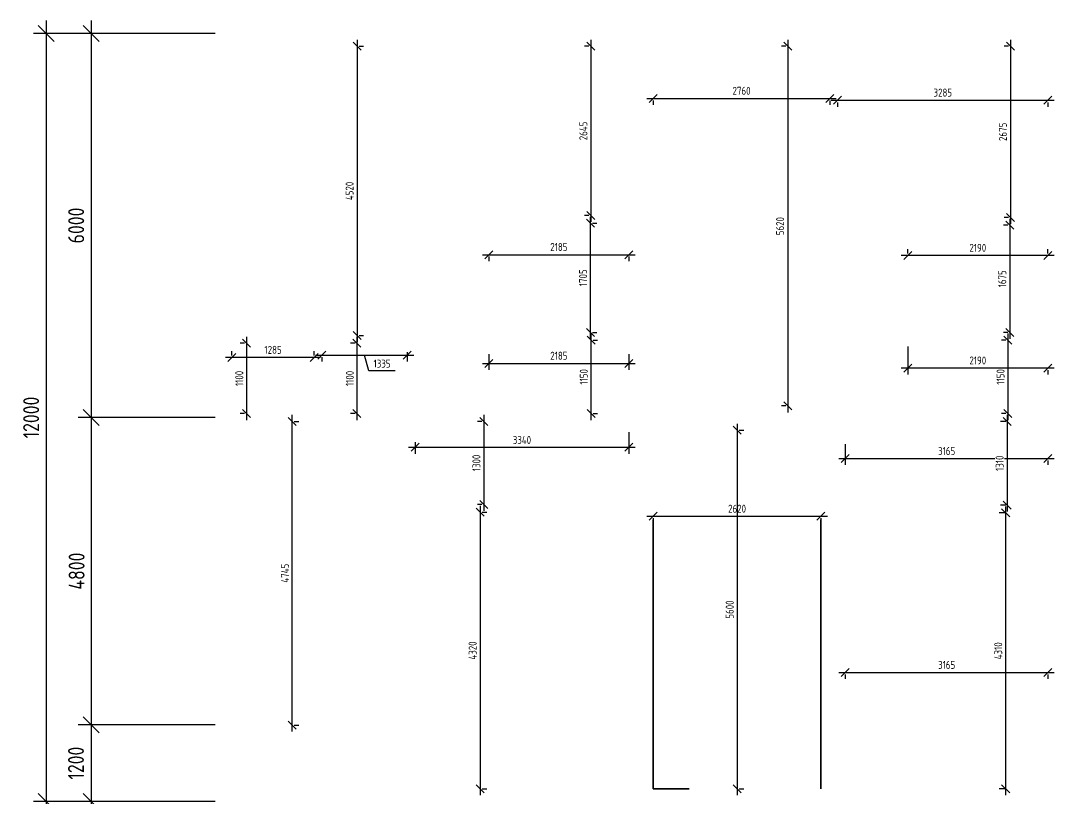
# Model space of a CAD drawing. Header units: millimetres. Extents: x 4150491 to 4182785, y 3281201 to 3301185.
# Drawn here: x 4153086 to 4169230, y 3289035 to 3301185 of the extents above; entities that cross this region are included whole.
import ezdxf

# ---------------------------------------------------------------- set-up
doc = ezdxf.new("R2010")
doc.units = ezdxf.units.MM
doc.layers.add('размеры', color=5, linetype='Continuous', lineweight=35)
doc.layers.add('СПДС_РАЗМЕРЫ', color=152, linetype='Continuous', lineweight=25)
doc.styles.add('ГОСТ 2.304', font='CS_Gost2304.shx')
doc.dimstyles.new('СПДС', dxfattribs={"dimscale": 100, "dimtxt": 2.5, "dimasz": 2.5, "dimexe": 2, "dimexo": 0.625, "dimgap": 1, "dimtad": 1, "dimdec": 0, "dimtxsty": 'ГОСТ 2.304', "dimblk": 'OBLIQUE', "dimblk1": 'OBLIQUE', "dimblk2": 'OBLIQUE', "dimcen": 2.5, "dimdle": 2, "dimadec": 0, "dimazin": 2, "dimtfac": 0.75, "dimtdec": 4, "dimtmove": 1, "dimatfit": 3, "dimfxl": 1, "dimtfill": 1, "dimtolj": 1, "dimarcsym": 1})

# ---------------------------------------------------------------- blocks, each defined once
blk = doc.blocks.new('_Oblique')
at = {"color": 0, "linetype": 'ByBlock', "lineweight": -2}
blk.add_line((-0.5, -0.5), (0.5, 0.5), dxfattribs=at)
blk = doc.blocks.new('*D11')
at = {"layer": 'Defpoints', "color": 0}
for p in [(4156185, 3300985), (4153485, 3288985), (4156185, 3288985)]:
    blk.add_point(p, dxfattribs=at)
at = {"layer": 'СПДС_РАЗМЕРЫ', "color": 0, "lineweight": -2}
for p, q in [((4153485, 3301185), (4153485, 3288785)), ((4156122, 3300985), (4153285, 3300985)), ((4156122, 3288985), (4153285, 3288985))]:
    blk.add_line(p, q, dxfattribs=at)
at = {"layer": 'СПДС_РАЗМЕРЫ', "color": 0, "lineweight": -2, "xscale": 250, "yscale": 250, "zscale": 250}
for p, rotation in [((4153485, 3300985), 90), ((4153485, 3288985), 270)]:
    blk.add_blockref('_Oblique', p, dxfattribs=dict(at, rotation=rotation))
at = {"layer": 'СПДС_РАЗМЕРЫ', "color": 0, "lineweight": 25, "insert": (4153250, 3294985), "char_height": 250, "attachment_point": 5, "rotation": 90, "style": 'ГОСТ 2.304', "bg_fill": 3, "box_fill_scale": 1.1, "bg_fill_color": 256, "bg_fill_true_color": 13158600, "bg_fill_transparency": 0}
blk.add_mtext('\\A1;12000', dxfattribs=at)
blk = doc.blocks.new('*D12')
at = {"layer": 'Defpoints', "color": 0}
for p in [(4156185, 3290185), (4154185, 3288985), (4156185, 3288985)]:
    blk.add_point(p, dxfattribs=at)
at = {"layer": 'СПДС_РАЗМЕРЫ', "color": 0, "lineweight": -2}
for p, q in [((4154185, 3290385), (4154185, 3288785)), ((4156122, 3290185), (4153985, 3290185)), ((4156122, 3288985), (4153985, 3288985))]:
    blk.add_line(p, q, dxfattribs=at)
at = {"layer": 'СПДС_РАЗМЕРЫ', "color": 0, "lineweight": -2, "xscale": 250, "yscale": 250, "zscale": 250}
for p, rotation in [((4154185, 3290185), 90), ((4154185, 3288985), 270)]:
    blk.add_blockref('_Oblique', p, dxfattribs=dict(at, rotation=rotation))
at = {"layer": 'СПДС_РАЗМЕРЫ', "color": 0, "lineweight": 25, "insert": (4153950, 3289585), "char_height": 250, "attachment_point": 5, "rotation": 90, "style": 'ГОСТ 2.304', "bg_fill": 3, "box_fill_scale": 1.1, "bg_fill_color": 256, "bg_fill_true_color": 13158600, "bg_fill_transparency": 0}
blk.add_mtext('\\A1;1200', dxfattribs=at)
blk = doc.blocks.new('*D13')
at = {"layer": 'Defpoints', "color": 0}
for p in [(4156185, 3294985), (4154185, 3290185), (4156185, 3290185)]:
    blk.add_point(p, dxfattribs=at)
at = {"layer": 'СПДС_РАЗМЕРЫ', "color": 0, "lineweight": -2}
for p, q in [((4154185, 3295185), (4154185, 3289985)), ((4156122.5, 3294985), (4153985, 3294985)), ((4156122.5, 3290185), (4153985, 3290185))]:
    blk.add_line(p, q, dxfattribs=at)
at = {"layer": 'СПДС_РАЗМЕРЫ', "color": 0, "lineweight": -2, "xscale": 250, "yscale": 250, "zscale": 250}
for p, rotation in [((4154185, 3294985), 90), ((4154185, 3290185), 270)]:
    blk.add_blockref('_Oblique', p, dxfattribs=dict(at, rotation=rotation))
at = {"layer": 'СПДС_РАЗМЕРЫ', "color": 0, "lineweight": 25, "insert": (4153960, 3292585), "char_height": 250, "attachment_point": 5, "rotation": 90, "style": 'ГОСТ 2.304', "bg_fill": 3, "box_fill_scale": 1.1, "bg_fill_color": 256, "bg_fill_true_color": 13158600, "bg_fill_transparency": 0}
blk.add_mtext('\\A1;4800', dxfattribs=at)
blk = doc.blocks.new('*D14')
at = {"layer": 'Defpoints', "color": 0}
for p in [(4156185, 3300985), (4154185, 3294985), (4156185, 3294985)]:
    blk.add_point(p, dxfattribs=at)
at = {"layer": 'СПДС_РАЗМЕРЫ', "color": 0, "lineweight": -2}
for p, q in [((4154185, 3301185), (4154185, 3294785)), ((4156122, 3300985), (4153985, 3300985)), ((4156122, 3294985), (4153985, 3294985))]:
    blk.add_line(p, q, dxfattribs=at)
at = {"layer": 'СПДС_РАЗМЕРЫ', "color": 0, "lineweight": -2, "xscale": 250, "yscale": 250, "zscale": 250}
for p, rotation in [((4154185, 3300985), 90), ((4154185, 3294985), 270)]:
    blk.add_blockref('_Oblique', p, dxfattribs=dict(at, rotation=rotation))
at = {"layer": 'СПДС_РАЗМЕРЫ', "color": 0, "lineweight": 25, "insert": (4153953, 3297985), "char_height": 250, "attachment_point": 5, "rotation": 90, "style": 'ГОСТ 2.304', "bg_fill": 3, "box_fill_scale": 1.1, "bg_fill_color": 256, "bg_fill_true_color": 13158600, "bg_fill_transparency": 0}
blk.add_mtext('\\A1;6000', dxfattribs=at)
blk = doc.blocks.new('*D34')
at = {"layer": 'Defpoints', "color": 0}
for p in [(4158342, 3300785), (4158342, 3296265), (4158342, 3296265)]:
    blk.add_point(p, dxfattribs=at)
at = {"layer": 'СПДС_РАЗМЕРЫ', "color": 0, "lineweight": -2}
for p, q in [((4158342, 3300885), (4158342, 3296165)), ((4158374, 3300785), (4158442, 3300785)), ((4158374, 3296265), (4158442, 3296265))]:
    blk.add_line(p, q, dxfattribs=at)
at = {"layer": 'СПДС_РАЗМЕРЫ', "color": 0, "lineweight": -2, "xscale": 125, "yscale": 125, "zscale": 125}
for p, rotation in [((4158342, 3300785), 90), ((4158342, 3296265), 270)]:
    blk.add_blockref('_Oblique', p, dxfattribs=dict(at, rotation=rotation))
at = {"layer": 'СПДС_РАЗМЕРЫ', "color": 0, "insert": (4158223, 3298525), "char_height": 125, "attachment_point": 5, "rotation": 90, "style": 'ГОСТ 2.304', "bg_fill": 3, "box_fill_scale": 1.1, "bg_fill_color": 256, "bg_fill_true_color": 13158600, "bg_fill_transparency": 0}
blk.add_mtext('\\A1;4520', dxfattribs=at)
blk = doc.blocks.new('*D36')
at = {"layer": 'Defpoints', "color": 0}
for p in [(4157790, 3295959), (4159125, 3296035), (4159125, 3295959)]:
    blk.add_point(p, dxfattribs=at)
at = {"layer": 'СПДС_РАЗМЕРЫ', "color": 0, "lineweight": -2}
for p, q in [((4157690, 3295959), (4159225, 3295959)), ((4157790, 3295928), (4157790, 3295859)), ((4158523, 3295712), (4158458, 3295959)), ((4159125, 3296004), (4159125, 3295859)), ((4158937, 3295712), (4158523, 3295712))]:
    blk.add_line(p, q, dxfattribs=at)
at = {"layer": 'СПДС_РАЗМЕРЫ', "color": 0, "lineweight": -2, "xscale": 125, "yscale": 125, "zscale": 125, "rotation": 180}
blk.add_blockref('_Oblique', (4157790, 3295959), dxfattribs=at)
at = {"layer": 'СПДС_РАЗМЕРЫ', "color": 0, "lineweight": -2, "xscale": 125, "yscale": 125, "zscale": 125}
blk.add_blockref('_Oblique', (4159125, 3295959), dxfattribs=at)
at = {"layer": 'СПДС_РАЗМЕРЫ', "color": 0, "insert": (4158730, 3295827), "char_height": 125, "attachment_point": 5, "style": 'ГОСТ 2.304', "bg_fill": 3, "box_fill_scale": 1.1, "bg_fill_color": 256, "bg_fill_true_color": 13158600, "bg_fill_transparency": 0}
blk.add_mtext('\\A1;1335', dxfattribs=at)
blk = doc.blocks.new('*D37')
at = {"layer": 'Defpoints', "color": 0}
for p in [(4158339, 3296145), (4158339, 3295045), (4158339, 3295045)]:
    blk.add_point(p, dxfattribs=at)
at = {"layer": 'СПДС_РАЗМЕРЫ', "color": 0, "lineweight": -2}
for p, q in [((4158339, 3296245), (4158339, 3294945)), ((4158308, 3296145), (4158239, 3296145)), ((4158308, 3295045), (4158239, 3295045))]:
    blk.add_line(p, q, dxfattribs=at)
at = {"layer": 'СПДС_РАЗМЕРЫ', "color": 0, "lineweight": -2, "xscale": 125, "yscale": 125, "zscale": 125}
for p, rotation in [((4158339, 3296145), 90), ((4158339, 3295045), 270)]:
    blk.add_blockref('_Oblique', p, dxfattribs=dict(at, rotation=rotation))
at = {"layer": 'СПДС_РАЗМЕРЫ', "color": 0, "insert": (4158227, 3295595), "char_height": 125, "attachment_point": 5, "rotation": 90, "style": 'ГОСТ 2.304', "bg_fill": 3, "box_fill_scale": 1.1, "bg_fill_color": 256, "bg_fill_true_color": 13158600, "bg_fill_transparency": 0}
blk.add_mtext('\\A1;1100', dxfattribs=at)
blk = doc.blocks.new('*D39')
at = {"layer": 'Defpoints', "color": 0}
for p in [(4156385, 3295922), (4156385, 3295922), (4157670, 3295922)]:
    blk.add_point(p, dxfattribs=at)
at = {"layer": 'СПДС_РАЗМЕРЫ', "color": 0, "lineweight": -2}
for p, q in [((4157770, 3295922), (4156285, 3295922)), ((4156385, 3295954), (4156385, 3296022)), ((4157670, 3295954), (4157670, 3296022))]:
    blk.add_line(p, q, dxfattribs=at)
at = {"layer": 'СПДС_РАЗМЕРЫ', "color": 0, "lineweight": -2, "xscale": 125, "yscale": 125, "zscale": 125, "rotation": 180}
blk.add_blockref('_Oblique', (4156385, 3295922), dxfattribs=at)
at = {"layer": 'СПДС_РАЗМЕРЫ', "color": 0, "lineweight": -2, "xscale": 125, "yscale": 125, "zscale": 125}
blk.add_blockref('_Oblique', (4157670, 3295922), dxfattribs=at)
at = {"layer": 'СПДС_РАЗМЕРЫ', "color": 0, "insert": (4157028, 3296042), "char_height": 125, "attachment_point": 5, "style": 'ГОСТ 2.304', "bg_fill": 3, "box_fill_scale": 1.1, "bg_fill_color": 256, "bg_fill_true_color": 13158600, "bg_fill_transparency": 0}
blk.add_mtext('\\A1;1285', dxfattribs=at)
blk = doc.blocks.new('*D40')
at = {"layer": 'Defpoints', "color": 0}
for p in [(4156614, 3296145), (4156614, 3295045), (4156614, 3295045)]:
    blk.add_point(p, dxfattribs=at)
at = {"layer": 'СПДС_РАЗМЕРЫ', "color": 0, "lineweight": -2}
for p, q in [((4156614, 3296245), (4156614, 3294945)), ((4156582, 3296145), (4156514, 3296145)), ((4156582, 3295045), (4156514, 3295045))]:
    blk.add_line(p, q, dxfattribs=at)
at = {"layer": 'СПДС_РАЗМЕРЫ', "color": 0, "lineweight": -2, "xscale": 125, "yscale": 125, "zscale": 125}
for p, rotation in [((4156614, 3296145), 90), ((4156614, 3295045), 270)]:
    blk.add_blockref('_Oblique', p, dxfattribs=dict(at, rotation=rotation))
at = {"layer": 'СПДС_РАЗМЕРЫ', "color": 0, "insert": (4156501, 3295595), "char_height": 125, "attachment_point": 5, "rotation": 90, "style": 'ГОСТ 2.304', "bg_fill": 3, "box_fill_scale": 1.1, "bg_fill_color": 256, "bg_fill_true_color": 13158600, "bg_fill_transparency": 0}
blk.add_mtext('\\A1;1100', dxfattribs=at)
blk = doc.blocks.new('*D42')
at = {"layer": 'Defpoints', "color": 0}
for p in [(4157329, 3294925), (4157329, 3294925), (4157329, 3290180)]:
    blk.add_point(p, dxfattribs=at)
at = {"layer": 'СПДС_РАЗМЕРЫ', "color": 0, "lineweight": -2}
for p, q in [((4157329, 3290080), (4157329, 3295025)), ((4157360, 3294925), (4157429, 3294925)), ((4157360, 3290180), (4157429, 3290180))]:
    blk.add_line(p, q, dxfattribs=at)
at = {"layer": 'СПДС_РАЗМЕРЫ', "color": 0, "lineweight": -2, "xscale": 125, "yscale": 125, "zscale": 125}
for p, rotation in [((4157329, 3294925), 90), ((4157329, 3290180), 270)]:
    blk.add_blockref('_Oblique', p, dxfattribs=dict(at, rotation=rotation))
at = {"layer": 'СПДС_РАЗМЕРЫ', "color": 0, "insert": (4157214, 3292552), "char_height": 125, "attachment_point": 5, "rotation": 90, "style": 'ГОСТ 2.304', "bg_fill": 3, "box_fill_scale": 1.1, "bg_fill_color": 256, "bg_fill_true_color": 13158600, "bg_fill_transparency": 0}
blk.add_mtext('\\A1;4745', dxfattribs=at)
blk = doc.blocks.new('*D46')
at = {"layer": 'Defpoints', "color": 0}
for p in [(4161993, 3300785), (4161993, 3298140), (4161993, 3298140)]:
    blk.add_point(p, dxfattribs=at)
at = {"layer": 'СПДС_РАЗМЕРЫ', "color": 0, "lineweight": -2}
for p, q in [((4161962, 3300785), (4161893, 3300785)), ((4161993, 3300885), (4161993, 3298040)), ((4161962, 3298140), (4161893, 3298140))]:
    blk.add_line(p, q, dxfattribs=at)
at = {"layer": 'СПДС_РАЗМЕРЫ', "color": 0, "lineweight": -2, "xscale": 125, "yscale": 125, "zscale": 125}
for p, rotation in [((4161993, 3300785), 90), ((4161993, 3298140), 270)]:
    blk.add_blockref('_Oblique', p, dxfattribs=dict(at, rotation=rotation))
at = {"layer": 'СПДС_РАЗМЕРЫ', "color": 0, "insert": (4161874, 3299462), "char_height": 125, "attachment_point": 5, "rotation": 90, "style": 'ГОСТ 2.304', "bg_fill": 3, "box_fill_scale": 1.1, "bg_fill_color": 256, "bg_fill_true_color": 13158600, "bg_fill_transparency": 0}
blk.add_mtext('\\A1;2645', dxfattribs=at)
blk = doc.blocks.new('*D47')
at = {"layer": 'Defpoints', "color": 0}
for p in [(4161985, 3298020), (4161985, 3298020), (4161985, 3296315)]:
    blk.add_point(p, dxfattribs=at)
at = {"layer": 'СПДС_РАЗМЕРЫ', "color": 0, "lineweight": -2}
for p, q in [((4161985, 3296215), (4161985, 3298120)), ((4162016, 3298020), (4162085, 3298020)), ((4162016, 3296315), (4162085, 3296315))]:
    blk.add_line(p, q, dxfattribs=at)
at = {"layer": 'СПДС_РАЗМЕРЫ', "color": 0, "lineweight": -2, "xscale": 125, "yscale": 125, "zscale": 125}
for p, rotation in [((4161985, 3298020), 90), ((4161985, 3296315), 270)]:
    blk.add_blockref('_Oblique', p, dxfattribs=dict(at, rotation=rotation))
at = {"layer": 'СПДС_РАЗМЕРЫ', "color": 0, "insert": (4161870, 3297168), "char_height": 125, "attachment_point": 5, "rotation": 90, "style": 'ГОСТ 2.304', "bg_fill": 3, "box_fill_scale": 1.1, "bg_fill_color": 256, "bg_fill_true_color": 13158600, "bg_fill_transparency": 0}
blk.add_mtext('\\A1;1705', dxfattribs=at)
blk = doc.blocks.new('*D48')
at = {"layer": 'Defpoints', "color": 0}
for p in [(4160400, 3297529), (4162585, 3297529), (4162585, 3297529)]:
    blk.add_point(p, dxfattribs=at)
at = {"layer": 'СПДС_РАЗМЕРЫ', "color": 0, "lineweight": -2}
for p, q in [((4160300, 3297529), (4162685, 3297529)), ((4160400, 3297498), (4160400, 3297429)), ((4162585, 3297498), (4162585, 3297429))]:
    blk.add_line(p, q, dxfattribs=at)
at = {"layer": 'СПДС_РАЗМЕРЫ', "color": 0, "lineweight": -2, "xscale": 125, "yscale": 125, "zscale": 125, "rotation": 180}
blk.add_blockref('_Oblique', (4160400, 3297529), dxfattribs=at)
at = {"layer": 'СПДС_РАЗМЕРЫ', "color": 0, "lineweight": -2, "xscale": 125, "yscale": 125, "zscale": 125}
blk.add_blockref('_Oblique', (4162585, 3297529), dxfattribs=at)
at = {"layer": 'СПДС_РАЗМЕРЫ', "color": 0, "insert": (4161492, 3297649), "char_height": 125, "attachment_point": 5, "style": 'ГОСТ 2.304', "bg_fill": 3, "box_fill_scale": 1.1, "bg_fill_color": 256, "bg_fill_true_color": 13158600, "bg_fill_transparency": 0}
blk.add_mtext('\\A1;2185', dxfattribs=at)
blk = doc.blocks.new('*D49')
at = {"layer": 'Defpoints', "color": 0}
for p in [(4161996, 3296195), (4161996, 3296195), (4161996, 3295045)]:
    blk.add_point(p, dxfattribs=at)
at = {"layer": 'СПДС_РАЗМЕРЫ', "color": 0, "lineweight": -2}
for p, q in [((4161996, 3294945), (4161996, 3296295)), ((4162028, 3296195), (4162096, 3296195)), ((4162028, 3295045), (4162096, 3295045))]:
    blk.add_line(p, q, dxfattribs=at)
at = {"layer": 'СПДС_РАЗМЕРЫ', "color": 0, "lineweight": -2, "xscale": 125, "yscale": 125, "zscale": 125}
for p, rotation in [((4161996, 3296195), 90), ((4161996, 3295045), 270)]:
    blk.add_blockref('_Oblique', p, dxfattribs=dict(at, rotation=rotation))
at = {"layer": 'СПДС_РАЗМЕРЫ', "color": 0, "insert": (4161881, 3295620), "char_height": 125, "attachment_point": 5, "rotation": 90, "style": 'ГОСТ 2.304', "bg_fill": 3, "box_fill_scale": 1.1, "bg_fill_color": 256, "bg_fill_true_color": 13158600, "bg_fill_transparency": 0}
blk.add_mtext('\\A1;1150', dxfattribs=at)
blk = doc.blocks.new('*D50')
at = {"layer": 'Defpoints', "color": 0}
for p in [(4160400, 3296005), (4162585, 3296005), (4162585, 3295830)]:
    blk.add_point(p, dxfattribs=at)
at = {"layer": 'СПДС_РАЗМЕРЫ', "color": 0, "lineweight": -2}
for p, q in [((4160400, 3295974), (4160400, 3295730)), ((4162585, 3295974), (4162585, 3295730)), ((4160300, 3295830), (4162685, 3295830))]:
    blk.add_line(p, q, dxfattribs=at)
at = {"layer": 'СПДС_РАЗМЕРЫ', "color": 0, "lineweight": -2, "xscale": 125, "yscale": 125, "zscale": 125, "rotation": 180}
blk.add_blockref('_Oblique', (4160400, 3295830), dxfattribs=at)
at = {"layer": 'СПДС_РАЗМЕРЫ', "color": 0, "lineweight": -2, "xscale": 125, "yscale": 125, "zscale": 125}
blk.add_blockref('_Oblique', (4162585, 3295830), dxfattribs=at)
at = {"layer": 'СПДС_РАЗМЕРЫ', "color": 0, "insert": (4161492, 3295950), "char_height": 125, "attachment_point": 5, "style": 'ГОСТ 2.304', "bg_fill": 3, "box_fill_scale": 1.1, "bg_fill_color": 256, "bg_fill_true_color": 13158600, "bg_fill_transparency": 0}
blk.add_mtext('\\A1;2185', dxfattribs=at)
blk = doc.blocks.new('*D51')
at = {"layer": 'Defpoints', "color": 0}
for p in [(4162585, 3294785), (4159245, 3294631), (4162585, 3294519)]:
    blk.add_point(p, dxfattribs=at)
at = {"layer": 'СПДС_РАЗМЕРЫ', "color": 0, "lineweight": -2}
for p, q in [((4162585, 3294754), (4162585, 3294419)), ((4159145, 3294519), (4162685, 3294519)), ((4159245, 3294600), (4159245, 3294419))]:
    blk.add_line(p, q, dxfattribs=at)
at = {"layer": 'СПДС_РАЗМЕРЫ', "color": 0, "lineweight": -2, "xscale": 125, "yscale": 125, "zscale": 125, "rotation": 180}
blk.add_blockref('_Oblique', (4159245, 3294519), dxfattribs=at)
at = {"layer": 'СПДС_РАЗМЕРЫ', "color": 0, "lineweight": -2, "xscale": 125, "yscale": 125, "zscale": 125}
blk.add_blockref('_Oblique', (4162585, 3294519), dxfattribs=at)
at = {"layer": 'СПДС_РАЗМЕРЫ', "color": 0, "insert": (4160915, 3294634), "char_height": 125, "attachment_point": 5, "style": 'ГОСТ 2.304', "bg_fill": 3, "box_fill_scale": 1.1, "bg_fill_color": 256, "bg_fill_true_color": 13158600, "bg_fill_transparency": 0}
blk.add_mtext('\\A1;3340', dxfattribs=at)
blk = doc.blocks.new('*D52')
at = {"layer": 'Defpoints', "color": 0}
for p in [(4160319, 3294925), (4160319, 3293625), (4160319, 3293625)]:
    blk.add_point(p, dxfattribs=at)
at = {"layer": 'СПДС_РАЗМЕРЫ', "color": 0, "lineweight": -2}
for p, q in [((4160319, 3295025), (4160319, 3293525)), ((4160288, 3294925), (4160219, 3294925)), ((4160288, 3293625), (4160219, 3293625))]:
    blk.add_line(p, q, dxfattribs=at)
at = {"layer": 'СПДС_РАЗМЕРЫ', "color": 0, "lineweight": -2, "xscale": 125, "yscale": 125, "zscale": 125}
for p, rotation in [((4160319, 3294925), 90), ((4160319, 3293625), 270)]:
    blk.add_blockref('_Oblique', p, dxfattribs=dict(at, rotation=rotation))
at = {"layer": 'СПДС_РАЗМЕРЫ', "color": 0, "insert": (4160204, 3294275), "char_height": 125, "attachment_point": 5, "rotation": 90, "style": 'ГОСТ 2.304', "bg_fill": 3, "box_fill_scale": 1.1, "bg_fill_color": 256, "bg_fill_true_color": 13158600, "bg_fill_transparency": 0}
blk.add_mtext('\\A1;1300', dxfattribs=at)
blk = doc.blocks.new('*D54')
at = {"layer": 'Defpoints', "color": 0}
for p in [(4160265, 3293505), (4160265, 3289185), (4160265, 3289185)]:
    blk.add_point(p, dxfattribs=at)
at = {"layer": 'СПДС_РАЗМЕРЫ', "color": 0, "lineweight": -2}
for p, q in [((4160265, 3293605), (4160265, 3289085)), ((4160296, 3293505), (4160365, 3293505)), ((4160296, 3289185), (4160365, 3289185))]:
    blk.add_line(p, q, dxfattribs=at)
at = {"layer": 'СПДС_РАЗМЕРЫ', "color": 0, "lineweight": -2, "xscale": 125, "yscale": 125, "zscale": 125}
for p, rotation in [((4160265, 3293505), 90), ((4160265, 3289185), 270)]:
    blk.add_blockref('_Oblique', p, dxfattribs=dict(at, rotation=rotation))
at = {"layer": 'СПДС_РАЗМЕРЫ', "color": 0, "insert": (4160145, 3291345), "char_height": 125, "attachment_point": 5, "rotation": 90, "style": 'ГОСТ 2.304', "bg_fill": 3, "box_fill_scale": 1.1, "bg_fill_color": 256, "bg_fill_true_color": 13158600, "bg_fill_transparency": 0}
blk.add_mtext('\\A1;4320', dxfattribs=at)
blk = doc.blocks.new('*D55')
at = {"layer": 'Defpoints', "color": 0}
for p in [(4162965, 3293443), (4165585, 3293443), (4165585, 3293443)]:
    blk.add_point(p, dxfattribs=at)
at = {"layer": 'СПДС_РАЗМЕРЫ', "color": 0, "lineweight": -2}
for p, q in [((4162865, 3293443), (4165685, 3293443)), ((4162965, 3293411), (4162965, 3293343)), ((4165585, 3293411), (4165585, 3293343))]:
    blk.add_line(p, q, dxfattribs=at)
at = {"layer": 'СПДС_РАЗМЕРЫ', "color": 0, "lineweight": -2, "xscale": 125, "yscale": 125, "zscale": 125, "rotation": 180}
blk.add_blockref('_Oblique', (4162965, 3293443), dxfattribs=at)
at = {"layer": 'СПДС_РАЗМЕРЫ', "color": 0, "lineweight": -2, "xscale": 125, "yscale": 125, "zscale": 125}
blk.add_blockref('_Oblique', (4165585, 3293443), dxfattribs=at)
at = {"layer": 'СПДС_РАЗМЕРЫ', "color": 0, "insert": (4164275, 3293560), "char_height": 125, "attachment_point": 5, "style": 'ГОСТ 2.304', "bg_fill": 3, "box_fill_scale": 1.1, "bg_fill_color": 256, "bg_fill_true_color": 13158600, "bg_fill_transparency": 0}
blk.add_mtext('\\A1;2620', dxfattribs=at)
blk = doc.blocks.new('*D58')
at = {"layer": 'Defpoints', "color": 0, "ltscale": 50}
for p in [(4164275, 3294785), (4164275, 3289185), (4164279, 3289185)]:
    blk.add_point(p, dxfattribs=at)
at = {"layer": 'СПДС_РАЗМЕРЫ', "color": 0, "lineweight": -2}
for p, q in [((4164279, 3294885), (4164279, 3289085)), ((4164306, 3294785), (4164379, 3294785)), ((4164306, 3289185), (4164379, 3289185))]:
    blk.add_line(p, q, dxfattribs=at)
at = {"layer": 'СПДС_РАЗМЕРЫ', "color": 0, "lineweight": -2, "ltscale": 50, "xscale": 125, "yscale": 125, "zscale": 125}
for p, rotation in [((4164279, 3294785), 90), ((4164279, 3289185), 270)]:
    blk.add_blockref('_Oblique', p, dxfattribs=dict(at, rotation=rotation))
at = {"layer": 'СПДС_РАЗМЕРЫ', "color": 0, "ltscale": 50, "insert": (4164160, 3291985), "char_height": 125, "attachment_point": 5, "rotation": 90, "style": 'ГОСТ 2.304', "bg_fill": 3, "box_fill_scale": 1.1, "bg_fill_color": 256, "bg_fill_true_color": 13158600, "bg_fill_transparency": 0}
blk.add_mtext('\\A1;5600', dxfattribs=at)
blk = doc.blocks.new('*D59')
at = {"layer": 'Defpoints', "color": 0}
for p in [(4162965, 3299971), (4165725, 3299971), (4165725, 3299971)]:
    blk.add_point(p, dxfattribs=at)
at = {"layer": 'СПДС_РАЗМЕРЫ', "color": 0, "lineweight": -2}
for p, q in [((4162865, 3299971), (4165825, 3299971)), ((4162965, 3299940), (4162965, 3299871)), ((4165725, 3299940), (4165725, 3299871))]:
    blk.add_line(p, q, dxfattribs=at)
at = {"layer": 'СПДС_РАЗМЕРЫ', "color": 0, "lineweight": -2, "xscale": 125, "yscale": 125, "zscale": 125, "rotation": 180}
blk.add_blockref('_Oblique', (4162965, 3299971), dxfattribs=at)
at = {"layer": 'СПДС_РАЗМЕРЫ', "color": 0, "lineweight": -2, "xscale": 125, "yscale": 125, "zscale": 125}
blk.add_blockref('_Oblique', (4165725, 3299971), dxfattribs=at)
at = {"layer": 'СПДС_РАЗМЕРЫ', "color": 0, "insert": (4164345, 3300089), "char_height": 125, "attachment_point": 5, "style": 'ГОСТ 2.304', "bg_fill": 3, "box_fill_scale": 1.1, "bg_fill_color": 256, "bg_fill_true_color": 13158600, "bg_fill_transparency": 0}
blk.add_mtext('\\A1;2760', dxfattribs=at)
blk = doc.blocks.new('*D60')
at = {"layer": 'Defpoints', "color": 0}
for p in [(4165067, 3300785), (4165067, 3295165), (4165067, 3295165)]:
    blk.add_point(p, dxfattribs=at)
at = {"layer": 'СПДС_РАЗМЕРЫ', "color": 0, "lineweight": -2}
for p, q in [((4165035, 3300785), (4164967, 3300785)), ((4165067, 3300885), (4165067, 3295065)), ((4165035, 3295165), (4164967, 3295165))]:
    blk.add_line(p, q, dxfattribs=at)
at = {"layer": 'СПДС_РАЗМЕРЫ', "color": 0, "lineweight": -2, "xscale": 125, "yscale": 125, "zscale": 125}
for p, rotation in [((4165067, 3300785), 90), ((4165067, 3295165), 270)]:
    blk.add_blockref('_Oblique', p, dxfattribs=dict(at, rotation=rotation))
at = {"layer": 'СПДС_РАЗМЕРЫ', "color": 0, "insert": (4164947, 3297975), "char_height": 125, "attachment_point": 5, "rotation": 90, "style": 'ГОСТ 2.304', "bg_fill": 3, "box_fill_scale": 1.1, "bg_fill_color": 256, "bg_fill_true_color": 13158600, "bg_fill_transparency": 0}
blk.add_mtext('\\A1;5620', dxfattribs=at)
blk = doc.blocks.new('*D61')
at = {"layer": 'Defpoints', "color": 0}
for p in [(4165845, 3299941), (4169130, 3299941), (4169130, 3299941)]:
    blk.add_point(p, dxfattribs=at)
at = {"layer": 'СПДС_РАЗМЕРЫ', "color": 0, "lineweight": -2}
for p, q in [((4165745, 3299941), (4169230, 3299941)), ((4165845, 3299909), (4165845, 3299841)), ((4169130, 3299909), (4169130, 3299841))]:
    blk.add_line(p, q, dxfattribs=at)
at = {"layer": 'СПДС_РАЗМЕРЫ', "color": 0, "lineweight": -2, "xscale": 125, "yscale": 125, "zscale": 125, "rotation": 180}
blk.add_blockref('_Oblique', (4165845, 3299941), dxfattribs=at)
at = {"layer": 'СПДС_РАЗМЕРЫ', "color": 0, "lineweight": -2, "xscale": 125, "yscale": 125, "zscale": 125}
blk.add_blockref('_Oblique', (4169130, 3299941), dxfattribs=at)
at = {"layer": 'СПДС_РАЗМЕРЫ', "color": 0, "insert": (4167488, 3300061), "char_height": 125, "attachment_point": 5, "style": 'ГОСТ 2.304', "bg_fill": 3, "box_fill_scale": 1.1, "bg_fill_color": 256, "bg_fill_true_color": 13158600, "bg_fill_transparency": 0}
blk.add_mtext('\\A1;3285', dxfattribs=at)
blk = doc.blocks.new('*D62')
at = {"layer": 'Defpoints', "color": 0}
for p in [(4168546, 3300785), (4168546, 3298110), (4168546, 3298110)]:
    blk.add_point(p, dxfattribs=at)
at = {"layer": 'СПДС_РАЗМЕРЫ', "color": 0, "lineweight": -2}
for p, q in [((4168515, 3300785), (4168446, 3300785)), ((4168546, 3300885), (4168546, 3298010)), ((4168515, 3298110), (4168446, 3298110))]:
    blk.add_line(p, q, dxfattribs=at)
at = {"layer": 'СПДС_РАЗМЕРЫ', "color": 0, "lineweight": -2, "xscale": 125, "yscale": 125, "zscale": 125}
for p, rotation in [((4168546, 3300785), 90), ((4168546, 3298110), 270)]:
    blk.add_blockref('_Oblique', p, dxfattribs=dict(at, rotation=rotation))
at = {"layer": 'СПДС_РАЗМЕРЫ', "color": 0, "insert": (4168426, 3299448), "char_height": 125, "attachment_point": 5, "rotation": 90, "style": 'ГОСТ 2.304', "bg_fill": 3, "box_fill_scale": 1.1, "bg_fill_color": 256, "bg_fill_true_color": 13158600, "bg_fill_transparency": 0}
blk.add_mtext('\\A1;2675', dxfattribs=at)
blk = doc.blocks.new('*D65')
at = {"layer": 'Defpoints', "color": 0}
for p in [(4168536, 3297990), (4168536, 3296315), (4168536, 3296315)]:
    blk.add_point(p, dxfattribs=at)
at = {"layer": 'СПДС_РАЗМЕРЫ', "color": 0, "lineweight": -2}
for p, q in [((4168536, 3298090), (4168536, 3296215)), ((4168504, 3297990), (4168436, 3297990)), ((4168504, 3296315), (4168436, 3296315))]:
    blk.add_line(p, q, dxfattribs=at)
at = {"layer": 'СПДС_РАЗМЕРЫ', "color": 0, "lineweight": -2, "xscale": 125, "yscale": 125, "zscale": 125}
for p, rotation in [((4168536, 3297990), 90), ((4168536, 3296315), 270)]:
    blk.add_blockref('_Oblique', p, dxfattribs=dict(at, rotation=rotation))
at = {"layer": 'СПДС_РАЗМЕРЫ', "color": 0, "insert": (4168417, 3297152), "char_height": 125, "attachment_point": 5, "rotation": 90, "style": 'ГОСТ 2.304', "bg_fill": 3, "box_fill_scale": 1.1, "bg_fill_color": 256, "bg_fill_true_color": 13158600, "bg_fill_transparency": 0}
blk.add_mtext('\\A1;1675', dxfattribs=at)
blk = doc.blocks.new('*D66')
at = {"layer": 'Defpoints', "color": 0}
for p in [(4166940, 3297515), (4166940, 3297515), (4169130, 3297515)]:
    blk.add_point(p, dxfattribs=at)
at = {"layer": 'СПДС_РАЗМЕРЫ', "color": 0, "lineweight": -2}
for p, q in [((4166940, 3297547), (4166940, 3297615)), ((4169130, 3297547), (4169130, 3297615)), ((4169230, 3297515), (4166840, 3297515))]:
    blk.add_line(p, q, dxfattribs=at)
at = {"layer": 'СПДС_РАЗМЕРЫ', "color": 0, "lineweight": -2, "xscale": 125, "yscale": 125, "zscale": 125, "rotation": 180}
blk.add_blockref('_Oblique', (4166940, 3297515), dxfattribs=at)
at = {"layer": 'СПДС_РАЗМЕРЫ', "color": 0, "lineweight": -2, "xscale": 125, "yscale": 125, "zscale": 125}
blk.add_blockref('_Oblique', (4169130, 3297515), dxfattribs=at)
at = {"layer": 'СПДС_РАЗМЕРЫ', "color": 0, "insert": (4168035, 3297636), "char_height": 125, "attachment_point": 5, "style": 'ГОСТ 2.304', "bg_fill": 3, "box_fill_scale": 1.1, "bg_fill_color": 256, "bg_fill_true_color": 13158600, "bg_fill_transparency": 0}
blk.add_mtext('\\A1;2190', dxfattribs=at)
blk = doc.blocks.new('*D67')
at = {"layer": 'Defpoints', "color": 0}
for p in [(4168505, 3296195), (4168505, 3295045), (4168505, 3295045)]:
    blk.add_point(p, dxfattribs=at)
at = {"layer": 'СПДС_РАЗМЕРЫ', "color": 0, "lineweight": -2}
for p, q in [((4168505, 3296295), (4168505, 3294945)), ((4168474, 3296195), (4168405, 3296195)), ((4168474, 3295045), (4168405, 3295045))]:
    blk.add_line(p, q, dxfattribs=at)
at = {"layer": 'СПДС_РАЗМЕРЫ', "color": 0, "lineweight": -2, "xscale": 125, "yscale": 125, "zscale": 125}
for p, rotation in [((4168505, 3296195), 90), ((4168505, 3295045), 270)]:
    blk.add_blockref('_Oblique', p, dxfattribs=dict(at, rotation=rotation))
at = {"layer": 'СПДС_РАЗМЕРЫ', "color": 0, "insert": (4168390, 3295620), "char_height": 125, "attachment_point": 5, "rotation": 90, "style": 'ГОСТ 2.304', "bg_fill": 3, "box_fill_scale": 1.1, "bg_fill_color": 256, "bg_fill_true_color": 13158600, "bg_fill_transparency": 0}
blk.add_mtext('\\A1;1150', dxfattribs=at)
blk = doc.blocks.new('*D68')
at = {"layer": 'Defpoints', "color": 0}
for p in [(4166940, 3296128), (4166940, 3295755), (4169130, 3295755)]:
    blk.add_point(p, dxfattribs=at)
at = {"layer": 'СПДС_РАЗМЕРЫ', "color": 0, "lineweight": -2}
for p, q in [((4166940, 3296096), (4166940, 3295655)), ((4169230, 3295755), (4166840, 3295755)), ((4169130, 3295724), (4169130, 3295655))]:
    blk.add_line(p, q, dxfattribs=at)
at = {"layer": 'СПДС_РАЗМЕРЫ', "color": 0, "lineweight": -2, "xscale": 125, "yscale": 125, "zscale": 125, "rotation": 180}
blk.add_blockref('_Oblique', (4166940, 3295755), dxfattribs=at)
at = {"layer": 'СПДС_РАЗМЕРЫ', "color": 0, "lineweight": -2, "xscale": 125, "yscale": 125, "zscale": 125}
blk.add_blockref('_Oblique', (4169130, 3295755), dxfattribs=at)
at = {"layer": 'СПДС_РАЗМЕРЫ', "color": 0, "insert": (4168035, 3295876), "char_height": 125, "attachment_point": 5, "style": 'ГОСТ 2.304', "bg_fill": 3, "box_fill_scale": 1.1, "bg_fill_color": 256, "bg_fill_true_color": 13158600, "bg_fill_transparency": 0}
blk.add_mtext('\\A1;2190', dxfattribs=at)
blk = doc.blocks.new('*D73')
at = {"layer": 'Defpoints', "color": 0}
for p in [(4165965, 3294601), (4169130, 3294343), (4169130, 3294343)]:
    blk.add_point(p, dxfattribs=at)
at = {"layer": 'СПДС_РАЗМЕРЫ', "color": 0, "lineweight": -2}
for p, q in [((4165965, 3294570), (4165965, 3294243)), ((4165865, 3294343), (4169230, 3294343)), ((4169130, 3294311), (4169130, 3294243))]:
    blk.add_line(p, q, dxfattribs=at)
at = {"layer": 'СПДС_РАЗМЕРЫ', "color": 0, "lineweight": -2, "xscale": 125, "yscale": 125, "zscale": 125, "rotation": 180}
blk.add_blockref('_Oblique', (4165965, 3294343), dxfattribs=at)
at = {"layer": 'СПДС_РАЗМЕРЫ', "color": 0, "lineweight": -2, "xscale": 125, "yscale": 125, "zscale": 125}
blk.add_blockref('_Oblique', (4169130, 3294343), dxfattribs=at)
at = {"layer": 'СПДС_РАЗМЕРЫ', "color": 0, "insert": (4167548, 3294461), "char_height": 125, "attachment_point": 5, "style": 'ГОСТ 2.304', "bg_fill": 3, "box_fill_scale": 1.1, "bg_fill_color": 256, "bg_fill_true_color": 13158600, "bg_fill_transparency": 0}
blk.add_mtext('\\A1;3165', dxfattribs=at)
blk = doc.blocks.new('*D76')
at = {"layer": 'Defpoints', "color": 0}
for p in [(4168505, 3294925), (4168491, 3293615), (4168505, 3293615)]:
    blk.add_point(p, dxfattribs=at)
at = {"layer": 'СПДС_РАЗМЕРЫ', "color": 0, "lineweight": -2}
for p, q in [((4168491, 3295025), (4168491, 3293515)), ((4168474, 3294925), (4168391, 3294925)), ((4168474, 3293615), (4168391, 3293615))]:
    blk.add_line(p, q, dxfattribs=at)
at = {"layer": 'СПДС_РАЗМЕРЫ', "color": 0, "lineweight": -2, "xscale": 125, "yscale": 125, "zscale": 125}
for p, rotation in [((4168491, 3294925), 90), ((4168491, 3293615), 270)]:
    blk.add_blockref('_Oblique', p, dxfattribs=dict(at, rotation=rotation))
at = {"layer": 'СПДС_РАЗМЕРЫ', "color": 0, "insert": (4168376, 3294270), "char_height": 125, "attachment_point": 5, "rotation": 90, "style": 'ГОСТ 2.304', "bg_fill": 3, "box_fill_scale": 1.1, "bg_fill_color": 256, "bg_fill_true_color": 13158600, "bg_fill_transparency": 0}
blk.add_mtext('\\A1;1310', dxfattribs=at)
blk = doc.blocks.new('*D77')
at = {"layer": 'Defpoints', "color": 0}
for p in [(4165965, 3291002), (4169130, 3291002), (4169130, 3291002)]:
    blk.add_point(p, dxfattribs=at)
at = {"layer": 'СПДС_РАЗМЕРЫ', "color": 0, "lineweight": -2}
for p, q in [((4165865, 3291002), (4169230, 3291002)), ((4165965, 3290970), (4165965, 3290902)), ((4169130, 3290970), (4169130, 3290902))]:
    blk.add_line(p, q, dxfattribs=at)
at = {"layer": 'СПДС_РАЗМЕРЫ', "color": 0, "lineweight": -2, "xscale": 125, "yscale": 125, "zscale": 125, "rotation": 180}
blk.add_blockref('_Oblique', (4165965, 3291002), dxfattribs=at)
at = {"layer": 'СПДС_РАЗМЕРЫ', "color": 0, "lineweight": -2, "xscale": 125, "yscale": 125, "zscale": 125}
blk.add_blockref('_Oblique', (4169130, 3291002), dxfattribs=at)
at = {"layer": 'СПДС_РАЗМЕРЫ', "color": 0, "insert": (4167548, 3291120), "char_height": 125, "attachment_point": 5, "style": 'ГОСТ 2.304', "bg_fill": 3, "box_fill_scale": 1.1, "bg_fill_color": 256, "bg_fill_true_color": 13158600, "bg_fill_transparency": 0}
blk.add_mtext('\\A1;3165', dxfattribs=at)
blk = doc.blocks.new('*D80')
at = {"layer": 'Defpoints', "color": 0}
for p in [(4168498, 3293495), (4168470, 3289185), (4168498, 3289185)]:
    blk.add_point(p, dxfattribs=at)
at = {"layer": 'СПДС_РАЗМЕРЫ', "color": 0, "lineweight": -2}
for p, q in [((4168466, 3293495), (4168370, 3293495)), ((4168470, 3293595), (4168470, 3289085)), ((4168466, 3289185), (4168370, 3289185))]:
    blk.add_line(p, q, dxfattribs=at)
at = {"layer": 'СПДС_РАЗМЕРЫ', "color": 0, "lineweight": -2, "xscale": 125, "yscale": 125, "zscale": 125}
for p, rotation in [((4168470, 3293495), 90), ((4168470, 3289185), 270)]:
    blk.add_blockref('_Oblique', p, dxfattribs=dict(at, rotation=rotation))
at = {"layer": 'СПДС_РАЗМЕРЫ', "color": 0, "insert": (4168354, 3291340), "char_height": 125, "attachment_point": 5, "rotation": 90, "style": 'ГОСТ 2.304', "bg_fill": 3, "box_fill_scale": 1.1, "bg_fill_color": 256, "bg_fill_true_color": 13158600, "bg_fill_transparency": 0}
blk.add_mtext('\\A1;4310', dxfattribs=at)

msp = doc.modelspace()

# ---------------------------------------------------------------- linework, layer by layer
at = {"layer": 'размеры', "ltscale": 50}
msp.add_line((4162965, 3289185), (4163525, 3289185), dxfattribs=at)

# ---------------------------------------------------------------- dimensions: what is measured, and where the dimension line sits
at = {"layer": 'СПДС_РАЗМЕРЫ', "lineweight": 25}
dim = msp.add_linear_dim(base=(4153485, 3288985), p1=(4156185, 3300985), p2=(4156185, 3288985), angle=270, dimstyle='СПДС', override={"dimscale": 100}, dxfattribs=at)
dim.commit()
dim.dimension.update_dxf_attribs({"geometry": '*D11', "text_midpoint": (4153250.3, 3294985)})
at = {"layer": 'СПДС_РАЗМЕРЫ'}
for base, p1, p2, angle, picture, middle in [((4158342.5, 3296265), (4158342.5, 3300785), (4158342.5, 3296265), 270, '*D34', (4158222.6, 3298525)), ((4161993.5, 3298140), (4161993.5, 3300785), (4161993.5, 3298140), 90, '*D46', (4161873.6, 3299462.5)), ((4165725, 3299971.3), (4162965, 3299971.3), (4165725, 3299971.3), 180, '*D59', (4164345, 3300088.6)), ((4157329, 3294925), (4157329, 3290180), (4157329, 3294925), 270, '*D42', (4157213.9, 3292552.5)), ((4169130, 3294342.6), (4165965, 3294601.1), (4169130, 3294342.6), 180, '*D73', (4167547.5, 3294461.3)), ((4165585, 3293442.7), (4162965, 3293442.7), (4165585, 3293442.7), 180, '*D55', (4164275, 3293560)), ((4169130, 3291001.6), (4165965, 3291001.6), (4169130, 3291001.6), 180, '*D77', (4167547.5, 3291120.3))]:
    dim = msp.add_linear_dim(base=base, p1=p1, p2=p2, angle=angle, dimstyle='СПДС', override={"dimscale": 50}, dxfattribs=at)
    dim.commit()
    dim.dimension.update_dxf_attribs({"geometry": picture, "text_midpoint": middle})
dim = msp.add_linear_dim(base=(4159125, 3295959.4), p1=(4157790, 3295959.4), p2=(4159125, 3296035.2), angle=180, dimstyle='СПДС', override={"dimscale": 50}, dxfattribs=at)
dim.commit()
dim.dimension.update_dxf_attribs({"geometry": '*D36', "text_midpoint": (4158572.7, 3295711.6), "dimtype": 160})
dim = msp.add_linear_dim(base=(4162585, 3294519), p1=(4159245, 3294631), p2=(4162585, 3294785), dimstyle='СПДС', override={"dimscale": 50}, dxfattribs=at)
dim.commit()
dim.dimension.update_dxf_attribs({"geometry": '*D51', "text_midpoint": (4160915, 3294634.1)})

# ---------------------------------------------------------------- next in the draw order: linework, layer by layer
at = {"layer": 'размеры', "ltscale": 50}
for p, q in [((4162965, 3289185), (4162965, 3293385)), ((4165585, 3289185), (4165585, 3293385)), ((4165585, 3289185), (4165585, 3293385))]:
    msp.add_line(p, q, dxfattribs=at)

# ---------------------------------------------------------------- next in the draw order: dimensions: what is measured, and where the dimension line sits
at = {"layer": 'СПДС_РАЗМЕРЫ'}
for base, p1, p2, angle, picture, middle in [((4165066.6, 3295165), (4165066.6, 3300785), (4165066.6, 3295165), 90, '*D60', (4164946.7, 3297975)), ((4169130, 3299940.6), (4165845, 3299940.6), (4169130, 3299940.6), 180, '*D61', (4167487.5, 3300060.5)), ((4161985, 3298020), (4161985, 3296315), (4161985, 3298020), 270, '*D47', (4161869.9, 3297167.5)), ((4158339.2, 3295045), (4158339.2, 3296145), (4158339.2, 3295045), 90, '*D37', (4158226.7, 3295595)), ((4160319.3, 3293625), (4160319.3, 3294925), (4160319.3, 3293625), 90, '*D52', (4160204.2, 3294275)), ((4164278.7, 3289185), (4164275, 3294785), (4164275, 3289185), 90, '*D58', (4164160, 3291985))]:
    dim = msp.add_linear_dim(base=base, p1=p1, p2=p2, angle=angle, dimstyle='СПДС', override={"dimscale": 50}, dxfattribs=at)
    dim.commit()
    dim.dimension.update_dxf_attribs({"geometry": picture, "text_midpoint": middle})
dim = msp.add_linear_dim(base=(4156385, 3295922.3), p1=(4157670, 3295922.3), p2=(4156385, 3295922.3), dimstyle='СПДС', override={"dimscale": 50}, dxfattribs=at)
dim.commit()
dim.dimension.update_dxf_attribs({"geometry": '*D39', "text_midpoint": (4157027.5, 3296042.2)})
at = {"layer": 'СПДС_РАЗМЕРЫ', "lineweight": 25}
dim = msp.add_linear_dim(base=(4154185, 3288985), p1=(4156185, 3290185), p2=(4156185, 3288985), angle=270, dimstyle='СПДС', override={"dimscale": 100}, dxfattribs=at)
dim.commit()
dim.dimension.update_dxf_attribs({"geometry": '*D12', "text_midpoint": (4153950.3, 3289585)})

# ---------------------------------------------------------------- next in the draw order: dimensions: what is measured, and where the dimension line sits
at = {"layer": 'СПДС_РАЗМЕРЫ'}
for base, p1, p2, angle, picture, middle in [((4168545.8, 3298110), (4168545.8, 3300785), (4168545.8, 3298110), 90, '*D62', (4168425.8, 3299447.5)), ((4162585, 3297529.1), (4160400, 3297529.1), (4162585, 3297529.1), 180, '*D48', (4161492.5, 3297649)), ((4156613.6, 3295045), (4156613.6, 3296145), (4156613.6, 3295045), 90, '*D40', (4156501.1, 3295595)), ((4161996.3, 3296195), (4161996.3, 3295045), (4161996.3, 3296195), 270, '*D49', (4161881.2, 3295620)), ((4160265, 3289185), (4160265, 3293505), (4160265, 3289185), 270, '*D54', (4160145.1, 3291345))]:
    dim = msp.add_linear_dim(base=base, p1=p1, p2=p2, angle=angle, dimstyle='СПДС', override={"dimscale": 50}, dxfattribs=at)
    dim.commit()
    dim.dimension.update_dxf_attribs({"geometry": picture, "text_midpoint": middle})
at = {"layer": 'СПДС_РАЗМЕРЫ', "lineweight": 25}
dim = msp.add_linear_dim(base=(4154185, 3290185), p1=(4156185, 3294985), p2=(4156185, 3290185), angle=270, dimstyle='СПДС', override={"dimscale": 100}, dxfattribs=at)
dim.commit()
dim.dimension.update_dxf_attribs({"geometry": '*D13', "text_midpoint": (4153960, 3292585)})

# ---------------------------------------------------------------- next in the draw order: dimensions: what is measured, and where the dimension line sits
dim = msp.add_linear_dim(base=(4154185, 3294985), p1=(4156185, 3300985), p2=(4156185, 3294985), angle=270, dimstyle='СПДС', override={"dimscale": 100}, dxfattribs=at)
dim.commit()
dim.dimension.update_dxf_attribs({"geometry": '*D14', "text_midpoint": (4153952.8, 3297985)})
at = {"layer": 'СПДС_РАЗМЕРЫ'}
dim = msp.add_linear_dim(base=(4168535.5, 3296315), p1=(4168535.5, 3297990), p2=(4168535.5, 3296315), angle=90, dimstyle='СПДС', override={"dimscale": 50}, dxfattribs=at)
dim.commit()
dim.dimension.update_dxf_attribs({"geometry": '*D65', "text_midpoint": (4168416.8, 3297152.5)})
dim = msp.add_linear_dim(base=(4162585, 3295830), p1=(4160400, 3296005.4), p2=(4162585, 3296005), dimstyle='СПДС', override={"dimscale": 50}, dxfattribs=at)
dim.commit()
dim.dimension.update_dxf_attribs({"geometry": '*D50', "text_midpoint": (4161492.5, 3295949.9)})

# ---------------------------------------------------------------- next in the draw order: dimensions: what is measured, and where the dimension line sits
dim = msp.add_linear_dim(base=(4166940, 3297515.4), p1=(4169130, 3297515.4), p2=(4166940, 3297515.4), dimstyle='СПДС', override={"dimscale": 50}, dxfattribs=at)
dim.commit()
dim.dimension.update_dxf_attribs({"geometry": '*D66', "text_midpoint": (4168035, 3297636.3)})
dim = msp.add_linear_dim(base=(4168504.8, 3295045), p1=(4168504.8, 3296195), p2=(4168504.8, 3295045), angle=90, dimstyle='СПДС', override={"dimscale": 50}, dxfattribs=at)
dim.commit()
dim.dimension.update_dxf_attribs({"geometry": '*D67', "text_midpoint": (4168389.8, 3295620)})

# ---------------------------------------------------------------- next in the draw order: dimensions: what is measured, and where the dimension line sits
for base, p1, p2, angle, picture, middle in [((4166940, 3295755.3), (4169130, 3295755.3), (4166940, 3296127.5), 180, '*D68', (4168035, 3295876.3)), ((4168490.8, 3293615), (4168504.8, 3294925), (4168504.8, 3293615), 90, '*D76', (4168375.8, 3294270))]:
    dim = msp.add_linear_dim(base=base, p1=p1, p2=p2, angle=angle, dimstyle='СПДС', override={"dimscale": 50}, dxfattribs=at)
    dim.commit()
    dim.dimension.update_dxf_attribs({"geometry": picture, "text_midpoint": middle})

# ---------------------------------------------------------------- next in the draw order: dimensions: what is measured, and where the dimension line sits
dim = msp.add_linear_dim(base=(4168469.5, 3289185), p1=(4168497.5, 3293495), p2=(4168497.5, 3289185), angle=90, dimstyle='СПДС', override={"dimscale": 50}, dxfattribs=at)
dim.commit()
dim.dimension.update_dxf_attribs({"geometry": '*D80', "text_midpoint": (4168354.4, 3291340)})

doc.saveas('drawing.dxf')
